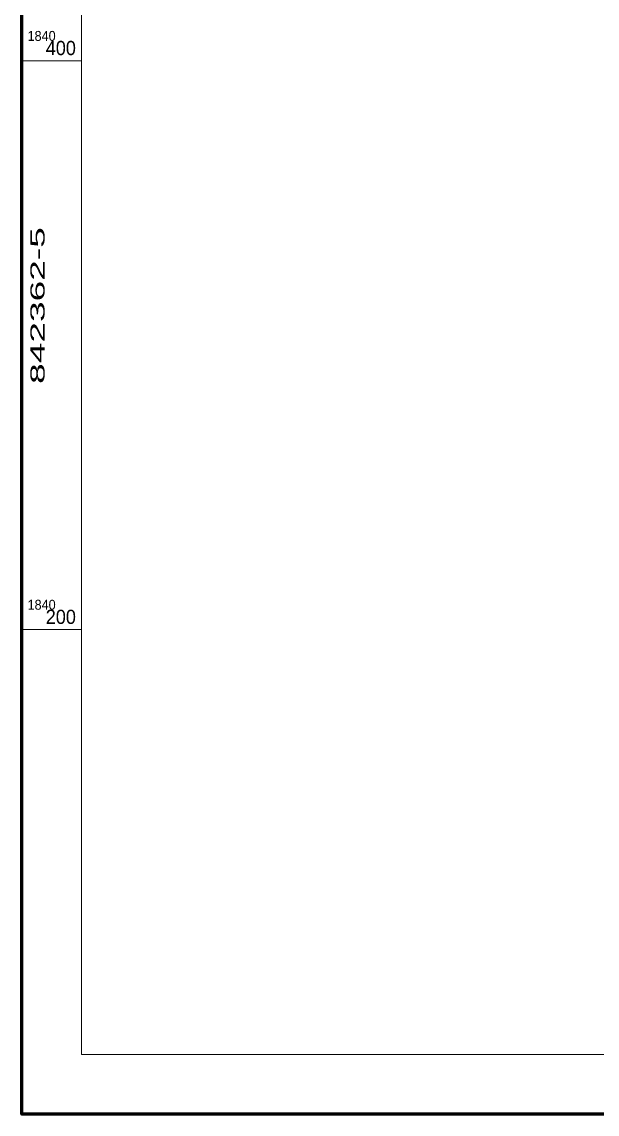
# Model space of a CAD drawing. Header units: metres. Extents: x 25 to 365346, y 21 to 1840616.
# Drawn here: x 364584.4 to 364786.6, y 1840029.6 to 1840413.7 of the extents above; entities that cross this region are included whole.
import ezdxf
from ezdxf.enums import TextEntityAlignment as Align

# ---------------------------------------------------------------- set-up
doc = ezdxf.new("R2010")
doc.units = ezdxf.units.M
doc.header["$LTSCALE"] = 0.72
doc.layers.add('56', color=7, linetype='Continuous')
for name, color, linetype, lineweight in [('58', 7, 'Continuous', 13), ('60', 7, 'Continuous', 13), ('63', 7, 'Continuous', 60)]:
    doc.layers.add(name, color=color, linetype=linetype, lineweight=lineweight)

msp = doc.modelspace()

# ---------------------------------------------------------------- linework, layer by layer
at = {"layer": '58'}
msp.add_lwpolyline([(364605.36, 1840570.74), (365325.36, 1840570.74), (365325.36, 1840050.64), (364605.36, 1840050.64)], close=True, dxfattribs=at)
at = {"layer": '60'}
for p, q in [((364605.36, 1840400), (364584.36, 1840400)), ((364605.36, 1840200), (364584.36, 1840200))]:
    msp.add_line(p, q, dxfattribs=at)
msp.add_lwpolyline([(364605.36, 1840570.74), (365325.36, 1840570.74), (365325.36, 1840050.64), (364605.36, 1840050.64)], close=True, dxfattribs=at)
at = {"layer": '63'}
msp.add_lwpolyline([(364584.36, 1840591.74), (365346.36, 1840591.74), (365346.36, 1840029.64), (364584.36, 1840029.64)], close=True, dxfattribs=at)

# ---------------------------------------------------------------- texts
at = {"layer": '56', "width": 0.95}
for p in [(364586.36, 1840407), (364586.36, 1840207)]:
    msp.add_text('1840', height=3.5, dxfattribs=at).set_placement(p)
for s, p in [('400', (364603.36, 1840402)), ('200', (364603.36, 1840202))]:
    msp.add_text(s, height=5, dxfattribs=at).set_placement(p, align=Align.RIGHT)
at = {"layer": '56', "width": 1.95}
msp.add_text('842362-5', height=5, rotation=90, dxfattribs=at).set_placement((364592.36, 1840313.95), align=Align.CENTER)

doc.saveas('drawing.dxf')
